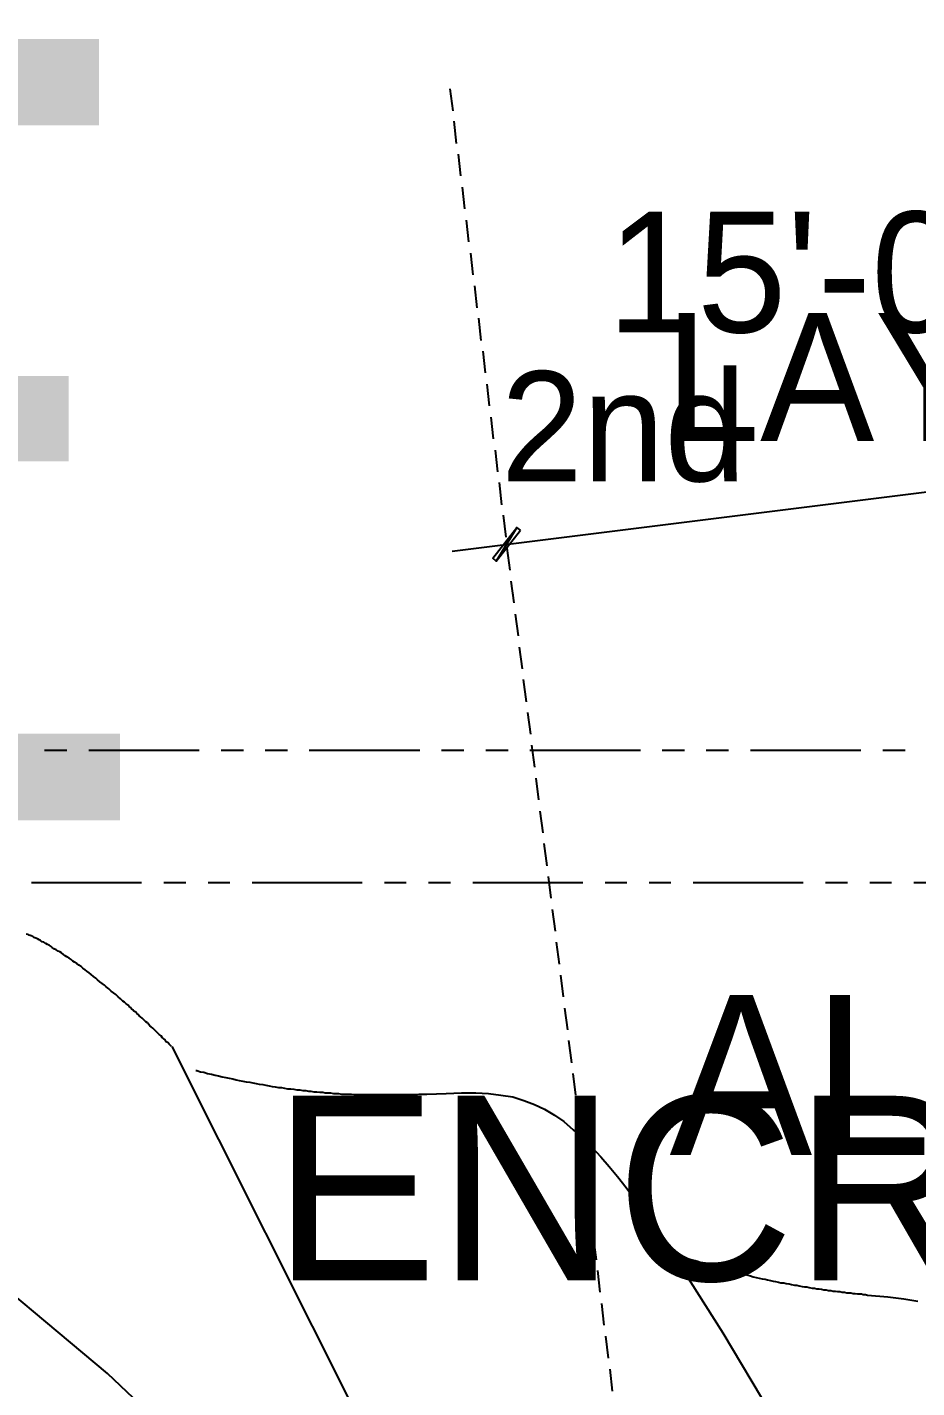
# Model space of a CAD drawing. Header units: feet. Extents: x -84 to 198, y -22 to 181.
# Drawn here: x 115.38 to 135.55, y 148.81 to 179.66 of the extents above; entities that cross this region are included whole.
import ezdxf
from ezdxf.enums import TextEntityAlignment as Align

# ---------------------------------------------------------------- set-up
doc = ezdxf.new("R2010")
doc.units = ezdxf.units.FT
for name, color, linetype in [('A-AREA-UNIDAD', 30, 'CONTINUOUS'), ('A-LINEA', 7, 'CONTINUOUS'), ('A-LINEA-FINA', 9, 'CONTINUOUS'), ('A-TEXTO-PDF', 3, 'CONTINUOUS')]:
    doc.layers.add(name, color=color, linetype=linetype)

msp = doc.modelspace()

# ---------------------------------------------------------------- linework, layer by layer
at = {"layer": 'A-AREA-UNIDAD'}
msp.add_lwpolyline([(121.04, 145.4933), (117.2, 149.1378), (113.6, 152.1422), (107.968, 156.1778), (103.04, 159.0578), (102.96, 159.3778), (98.112, 161.6889), (96.768, 162.0089), (95.552, 161.9378), (92.96, 160.8533), (91.12, 160.3733), (91.072, 159.9822), (84.64, 159.7333), (77.088, 158.7733), (69.6, 157.2089), (65.312, 155.9822), (58.752, 153.6889), (58.72, 153.5289), (55.28, 152.2133)], dxfattribs=at)
at = {"layer": 'A-LINEA'}
for p, q in [((124.96, 178.2578), (125.0267, 177.7644)), ((125.0533, 177.5244), (125.1067, 177.0178)), ((125.1467, 176.7778), (125.2, 176.2844)), ((125.24, 176.0311), (125.2933, 175.5378)), ((125.3333, 175.2844), (125.3867, 174.7911)), ((125.4267, 174.5378), (125.48, 174.0444)), ((125.52, 173.7911), (125.5733, 173.2978)), ((125.6133, 173.0578), (125.6667, 172.5511)), ((125.7067, 172.3111), (125.76, 171.8178)), ((125.8, 171.5644), (125.8533, 171.0711)), ((125.8933, 170.8178), (125.9467, 170.3244)), ((125.9867, 170.0711), (126.04, 169.5778)), ((125.0133, 167.7778), (142.3733, 169.9511)), ((126.08, 169.3378), (126.1333, 168.8311)), ((126.1733, 168.5911), (126.2267, 168.0978)), ((126.2533, 167.8444), (126.32, 167.3511)), ((126.3467, 167.0978), (126.4133, 166.6044)), ((126.3867, 166.8044), (126.4, 166.6978)), ((126.44, 166.3511), (126.5067, 165.8578)), ((126.5333, 165.6044), (126.6, 165.1111)), ((126.6267, 164.8711), (126.6933, 164.3644)), ((126.72, 164.1244), (126.7867, 163.6311)), ((116.28, 163.2578), (115.7733, 163.2578)), ((119.28, 163.2578), (116.7733, 163.2578)), ((120.28, 163.2578), (119.7733, 163.2578)), ((121.28, 163.2578), (120.7733, 163.2578)), ((124.28, 163.2578), (121.7733, 163.2578)), ((125.28, 163.2578), (124.7733, 163.2578)), ((126.28, 163.2578), (125.7733, 163.2578)), ((129.28, 163.2578), (126.7733, 163.2578)), ((126.8133, 163.3778), (126.88, 162.8844)), ((130.28, 163.2578), (129.7733, 163.2578)), ((131.28, 163.2578), (130.7733, 163.2578)), ((134.28, 163.2578), (131.7733, 163.2578)), ((135.28, 163.2578), (134.7733, 163.2578)), ((126.9067, 162.6311), (126.9733, 162.1378)), ((127, 161.8844), (127.0667, 161.3911)), ((127.0933, 161.1511), (127.16, 160.6444)), ((127.1867, 160.4044), (127.2533, 159.9111)), ((117.9733, 160.2578), (115.48, 160.2578)), ((118.9733, 160.2578), (118.48, 160.2578)), ((119.9733, 160.2578), (119.48, 160.2578)), ((122.9733, 160.2578), (120.48, 160.2578)), ((123.9733, 160.2578), (123.48, 160.2578)), ((124.9733, 160.2578), (124.48, 160.2578)), ((127.9733, 160.2578), (125.48, 160.2578)), ((128.9733, 160.2578), (128.48, 160.2578)), ((129.9733, 160.2578), (129.48, 160.2578)), ((132.9733, 160.2578), (130.48, 160.2578)), ((133.9733, 160.2578), (133.48, 160.2578)), ((134.9733, 160.2578), (134.48, 160.2578)), ((137.9733, 160.2578), (135.48, 160.2578)), ((127.28, 159.6578), (127.3467, 159.1644)), ((127.3733, 158.9111), (127.44, 158.4178)), ((127.4667, 158.1644), (127.5333, 157.6711)), ((127.56, 157.4178), (127.6267, 156.9244)), ((142.471, 109.1644), (118.664, 156.5455)), ((127.6533, 156.6844), (127.72, 156.1778)), ((127.7467, 155.9378), (127.8133, 155.4444)), ((127.84, 155.1911), (127.9067, 154.6978)), ((127.9333, 154.4444), (128, 153.9511)), ((128.0267, 153.6978), (128.0933, 153.2044)), ((128.12, 152.9644), (128.1867, 152.4578)), ((128.2133, 152.2178), (128.28, 151.7111)), ((128.3067, 151.4711), (128.36, 150.9778)), ((128.4, 150.7244), (128.4533, 150.2311)), ((128.4933, 149.9778), (128.5467, 149.4844)), ((128.5867, 149.2311), (128.64, 148.7378))]:
    msp.add_line(p, q, dxfattribs=at)
for points in [[(118.6533, 156.5511), (118.6, 156.6044), (118.5733, 156.6311), (118.5333, 156.6578), (118.5067, 156.6978), (118.48, 156.7244), (118.44, 156.7511), (118.4133, 156.7911), (118.3733, 156.8178), (118.3467, 156.8444), (118.32, 156.8711), (118.28, 156.9111), (118.2533, 156.9378), (118.2267, 156.9644), (118.1867, 156.9911), (118.16, 157.0178), (118.1333, 157.0578), (118.1067, 157.0844), (118.0667, 157.1111), (118.04, 157.1378), (118.0133, 157.1644), (117.9867, 157.1911), (117.9467, 157.2178), (117.92, 157.2444), (117.8933, 157.2711), (117.8667, 157.2978), (117.84, 157.3244), (117.8, 157.3511), (117.7733, 157.3778), (117.7467, 157.4044), (117.72, 157.4311), (117.6933, 157.4578), (117.6667, 157.4844), (117.64, 157.5111), (117.6133, 157.5244), (117.5867, 157.5511), (117.5467, 157.5778), (117.4933, 157.6311), (117.44, 157.6711), (117.3867, 157.7244), (117.3333, 157.7644), (117.28, 157.8044), (117.2267, 157.8578), (117.1733, 157.8978), (117.1333, 157.9378), (117.08, 157.9778), (117.0267, 158.0178), (116.9733, 158.0578), (116.9333, 158.0978), (116.88, 158.1378), (116.8267, 158.1778), (116.7867, 158.2178), (116.7333, 158.2578), (116.6933, 158.2844), (116.64, 158.3244), (116.6, 158.3644), (116.5467, 158.3911), (116.5067, 158.4311), (116.4533, 158.4578), (116.4133, 158.4844), (116.3733, 158.5244), (116.3333, 158.5511), (116.28, 158.5778), (116.24, 158.6044), (116.2, 158.6311), (116.16, 158.6711), (116.12, 158.6978), (116.08, 158.7111), (116.04, 158.7378), (115.9867, 158.7644), (115.9467, 158.7911), (115.92, 158.8178), (115.88, 158.8444), (115.84, 158.8578), (115.8, 158.8844), (115.76, 158.9111), (115.72, 158.9244), (115.68, 158.9511), (115.6533, 158.9644), (115.6133, 158.9911), (115.5733, 159.0044), (115.5333, 159.0178), (115.5067, 159.0444), (115.4667, 159.0578), (115.4267, 159.0711), (115.4, 159.0844), (115.36, 159.0978)], [(119.2, 156.0044), (119.2267, 156.0044), (119.3067, 155.9778), (119.3867, 155.9644), (119.4667, 155.9378), (119.56, 155.9244), (119.64, 155.8978), (119.72, 155.8844), (119.8, 155.8578), (119.88, 155.8444), (119.96, 155.8311), (120.04, 155.8178), (120.12, 155.7911), (120.1867, 155.7778), (120.2667, 155.7644), (120.3467, 155.7511), (120.4267, 155.7378), (120.4933, 155.7244), (120.5733, 155.7111), (120.64, 155.6978), (120.72, 155.6844), (120.7867, 155.6711), (120.8667, 155.6578), (120.9333, 155.6444), (121, 155.6311), (121.08, 155.6178), (121.1467, 155.6178), (121.2133, 155.6044), (121.28, 155.5911), (121.36, 155.5911), (121.4267, 155.5778), (121.4933, 155.5644), (121.56, 155.5644), (121.6267, 155.5511), (121.6933, 155.5511), (121.76, 155.5378), (121.8133, 155.5378), (121.88, 155.5244), (121.9467, 155.5244), (122.0133, 155.5111), (122.08, 155.5111), (122.1333, 155.4978), (122.2, 155.4978), (122.2533, 155.4978), (122.32, 155.4844), (122.3867, 155.4844), (122.44, 155.4844), (122.5067, 155.4711), (122.56, 155.4711), (122.6133, 155.4711), (122.68, 155.4711), (122.7333, 155.4711), (122.7867, 155.4578), (122.8533, 155.4578), (122.9067, 155.4578), (122.96, 155.4578), (123.0133, 155.4578), (123.0667, 155.4578), (123.12, 155.4578), (123.1733, 155.4578), (123.2267, 155.4578), (123.28, 155.4578), (123.3333, 155.4578), (123.3867, 155.4578), (123.44, 155.4578), (123.4933, 155.4578), (123.5467, 155.4578), (123.6, 155.4578), (123.6533, 155.4578), (123.6933, 155.4578), (123.7467, 155.4578), (123.8, 155.4578), (123.84, 155.4578), (123.8933, 155.4578), (123.9467, 155.4578), (123.9867, 155.4578), (124.04, 155.4578), (124.08, 155.4578), (124.1333, 155.4578), (124.1733, 155.4578), (124.2267, 155.4578), (124.2667, 155.4711), (124.3067, 155.4711), (124.36, 155.4711), (124.4, 155.4711), (124.44, 155.4711), (124.88, 155.4844), (125.2267, 155.4978), (125.5467, 155.4978), (125.84, 155.4844), (126.12, 155.4444), (126.3867, 155.4044), (126.64, 155.3244), (126.88, 155.2311), (127.1067, 155.1244), (127.3333, 154.9911), (127.5467, 154.8444), (127.76, 154.6578), (127.9733, 154.4711), (128.1867, 154.2578), (128.3867, 154.0444), (128.5733, 153.8311), (128.76, 153.6044), (128.96, 153.3511), (129.1467, 153.0978), (129.3333, 152.8578), (129.5067, 152.5911), (129.68, 152.3378), (129.8533, 152.0978), (130.0267, 151.8311), (131.1467, 150.0578), (132.2267, 148.2444)], [(130, 151.8711), (130.08, 151.8444), (130.1467, 151.8178), (130.2267, 151.7911), (130.3067, 151.7644), (130.3733, 151.7378), (130.4533, 151.7111), (130.52, 151.6978), (130.6, 151.6711), (130.6667, 151.6444), (130.7467, 151.6178), (130.8133, 151.6044), (130.8933, 151.5778), (130.96, 151.5644), (131.0267, 151.5378), (131.1067, 151.5244), (131.1733, 151.4978), (131.24, 151.4844), (131.3067, 151.4578), (131.3733, 151.4444), (131.44, 151.4311), (131.52, 151.4044), (131.5867, 151.3911), (131.6533, 151.3778), (131.72, 151.3644), (131.7733, 151.3511), (131.84, 151.3244), (131.9067, 151.3111), (131.9733, 151.2978), (132.04, 151.2844), (132.1067, 151.2711), (132.16, 151.2578), (132.2267, 151.2444), (132.2933, 151.2311), (132.3467, 151.2178), (132.4133, 151.2044), (132.4667, 151.1911), (132.5333, 151.1911), (132.5867, 151.1778), (132.6533, 151.1644), (132.7067, 151.1511), (132.7733, 151.1378), (132.8267, 151.1378), (132.88, 151.1244), (132.9467, 151.1111), (133, 151.0978), (133.0533, 151.0978), (133.1067, 151.0844), (133.1733, 151.0711), (133.2267, 151.0711), (133.28, 151.0578), (133.3333, 151.0578), (133.3867, 151.0444), (133.44, 151.0311), (133.4933, 151.0311), (133.5467, 151.0178), (133.6, 151.0178), (133.6533, 151.0044), (133.7067, 151.0044), (133.7467, 150.9911), (133.8, 150.9911), (133.8533, 150.9778), (133.9067, 150.9778), (133.96, 150.9644), (134, 150.9644), (134.0533, 150.9644), (134.1067, 150.9511), (134.1467, 150.9511), (134.2, 150.9378), (134.24, 150.9378), (134.2933, 150.9378), (134.3333, 150.9244), (134.3867, 150.9244), (134.4267, 150.9111), (134.8933, 150.8711), (135.2533, 150.8311), (135.5733, 150.7778)]]:
    msp.add_lwpolyline(points, dxfattribs=at)
at = {"layer": 'A-LINEA-FINA'}
for points in [[(126.48, 168.3111), (126.0133, 167.5511), (125.9333, 167.6178), (126.48, 168.3111), (126.48, 168.3111)], [(126.56, 168.2578), (126.48, 168.3111), (126.0133, 167.5511), (126.56, 168.2578)]]:
    msp.add_lwpolyline(points, dxfattribs=at)

# ---------------------------------------------------------------- texts
at = {"layer": 'A-TEXTO-PDF'}
for s, height, p in [('TNEMHCAORCNE', 17.716, (17.1598, 161.6769)), ('15\'-0"', 2.736, (133.1857, 172.7394)), ('LAYER', 2.905, (136.2028, 170.2737)), ('2nd', 2.495, (128.8997, 169.3622)), ('ALLOWABLE', 3.633, (144.6541, 154.0865)), ('ENCROACHMENT', 4.186, (144.8906, 151.2455))]:
    msp.add_text(s, height=height, dxfattribs=at).set_placement(p, align=Align.CENTER)

doc.saveas('drawing.dxf')
